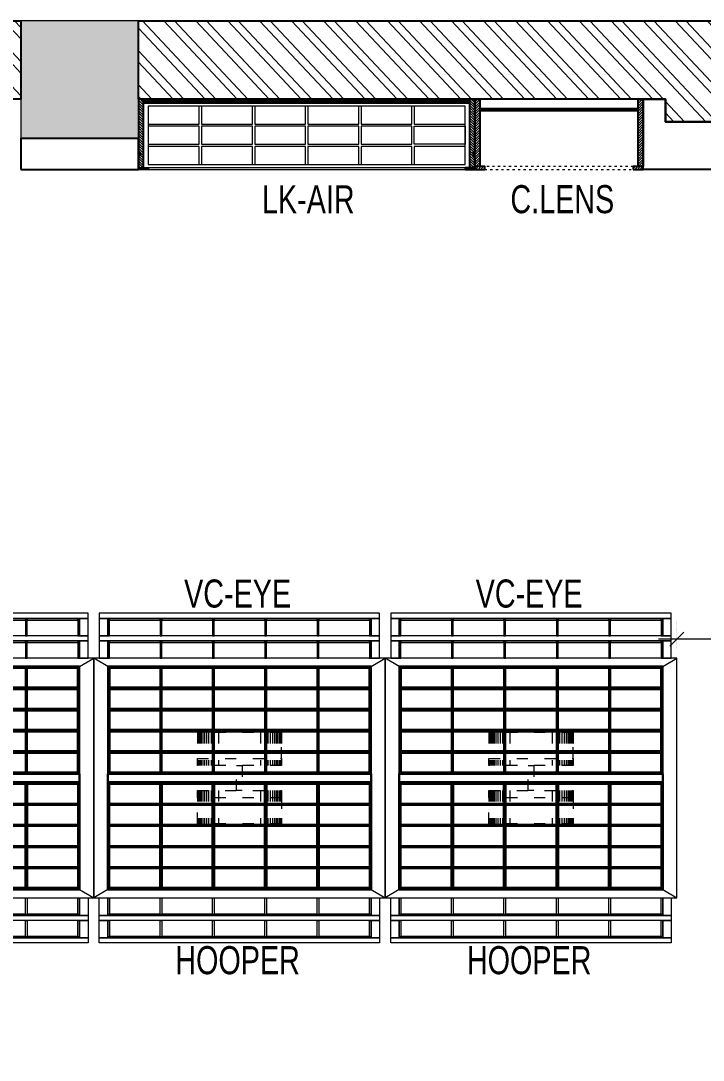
# Model space of a CAD drawing. Header units: feet. Extents: x 2861080 to 2876620, y -5769285 to -5762565.
# Drawn here: x 2866320 to 2868754, y -5766411 to -5762705 of the extents above; entities that cross this region are included whole.
import ezdxf

# ---------------------------------------------------------------- set-up
doc = ezdxf.new("R2010")
doc.units = ezdxf.units.FT
doc.header["$LTSCALE"] = 33
doc.header["$MEASUREMENT"] = 0
doc.header["$PDMODE"] = 3
doc.header["$PDSIZE"] = -1
doc.linetypes.add('ACAD_ISO03W100', pattern=[30, 12, -18])
doc.linetypes.add('DOT2', pattern=[0.125, 0, -0.125])
doc.layers.add('A-WALL', color=1, linetype='Continuous')
for name, color, linetype, lineweight in [('Column', 243, 'Continuous', 9), ('HIDDEN LINE', 177, 'Continuous', 0), ('LENS-DIM', 252, 'Continuous', 5), ('LENS-PARTITION', 21, 'Continuous', 25), ('LENS_DIMENSION', 193, 'Continuous', 0), ('LK-FF&E FLOOR', 1, 'Continuous', 9), ('LK-FF&E WALL', 1, 'Continuous', 9), ('LN-ELEVATION-1', 81, 'Continuous', 25), ('LN-ELEVATION-2', 103, 'Continuous', 20), ('LN-ELEVATION-3', 125, 'Continuous', 18), ('LN-ELEVATION-4', 145, 'Continuous', 13), ('LN-ELEVATION-5', 167, 'Continuous', 5), ('LN-HATCH', 251, 'Continuous', 0), ('PLANO-TXT', 252, 'Continuous', 5)]:
    doc.layers.add(name, color=color, linetype=linetype, lineweight=lineweight)
doc.styles.add('LK TXT', font='GILC____.TTF', dxfattribs={"height": 100})
doc.styles.get("Standard").update_dxf_attribs({"font": 'GILC____.TTF'})
doc.dimstyles.new('100MM', dxfattribs={"dimtxt": 100, "dimasz": 50, "dimexe": 65, "dimexo": 65, "dimtad": 1, "dimdec": 0, "dimtxsty": 'Standard', "dimblk": 'OBLIQUE', "dimcen": 2.5, "dimdle": 65, "dimclrd": 256, "dimclre": 256, "dimclrt": 1, "dimadec": 0, "dimazin": 0, "dimtfac": 1, "dimtdec": 0, "dimtmove": 1, "dimatfit": 3, "dimfxl": 1, "dimlwd": -1, "dimlwe": -1, "dimarcsym": 0})
pattern_1 = [(45, (3990327.293469645, 1709214.691590092), (-4.490128060534575, 4.490128060534575), [])]
pattern_2 = [(45, (7858054.083674966, 3504049.203216764), (-4.490128060534575, 4.490128060534575), [])]

# ---------------------------------------------------------------- blocks, each defined once
blk = doc.blocks.new('A$C77818510')
at = {"layer": 'Column'}
h = blk.add_hatch(color=8, dxfattribs=at)
h.dxf.hatch_style = 1
h.paths.add_polyline_path([(-4220, 0), (-4220, 540), (-4640, 540), (-4640, 0)])
h.paths.add_polyline_path([(-4220, 4979.999999523163), (-4220, 5399.999999523164), (-4640, 5399.999999523164), (-4640, 4979.999999523163)])
h.paths.add_polyline_path([(-9879.999999046326, 4979.999999523163), (-9879.999999046326, 5399.999999523164), (-10299.99999904632, 5399.999999523164), (-10299.99999904632, 4979.999999523163)])
h.paths.add_polyline_path([(-13400, 4979.999999523163), (-13400, 5399.999999523164), (-13680, 5399.999999523164), (-13680, 4979.999999523163)])
h.paths.add_polyline_path([(-13400, 0), (-13400, 419.9999995231628), (-13680, 419.9999995231628), (-13680, 0)])
at = {"layer": 'LN-HATCH'}
h = blk.add_hatch(dxfattribs=at)
h.set_pattern_fill('ANSI32', color=256, scale=222, angle=268.1105192815815)
h.set_pattern_definition([(313.1105192815815, (-2876679.923323048, 5460004.65301725), (60.77556509153959, 56.89370077437428), []), (313.1105192815815, (-2876681.217277818, 5459965.429928693), (60.77556509153959, 56.89370077437428), [])])
h.paths.add_polyline_path([(-14940, 5399.999999523164), (-13680, 5399.999999523164), (-13680, 5120), (-14940, 5120)])
h.paths.add_polyline_path([(-14940, -900), (-13400, -900), (-13400, -1180), (-14940, -1180)])
h.paths.add_polyline_path([(-4640, 0), (-13400, 0), (-13400, 280), (-4640, 280)])
h.paths.add_polyline_path([(-4220, 280), (-280, 280), (-280, 5120), (-2040, 5120), (-2040, 3560), (-2459.999999046326, 3560), (-2459.999999046326, 5120), (-4220, 5120), (-4220, 5399.999999523164), (0, 5399.999999523164), (0, 0), (-4220, 0)])
h.paths.add_polyline_path([(-1030, 2987), (-1030, 2837), (-2190, 2837), (-2190, 3560), (-2040, 3560), (-2040, 2987)], flags=17)
h.paths.add_polyline_path([(-9879.999999046326, 5399.999999523164), (-4640, 5399.999999523164), (-4640, 5120), (-7759.999999046326, 5120), (-7759.999999046792, 5040), (-8000, 5040), (-8000, 5120), (-9879.999999046326, 5120)])
h.paths.add_polyline_path([(-13400, 5399.999999523164), (-10299.99999904632, 5399.999999523164), (-10299.99999904632, 5120), (-13400, 5120)])
at = {"layer": 'A-WALL'}
for points in [[(-13400, 5399.999999523164), (-10299.99999904632, 5399.999999523164), (-10299.99999904632, 5120), (-13400, 5120)], [(-9879.999999046326, 5399.999999523164), (-4640, 5399.999999523164), (-4640, 5120), (-7759.999999046326, 5120), (-7759.999999046792, 5040), (-8000, 5040), (-8000, 5120), (-9879.999999046326, 5120)]]:
    blk.add_lwpolyline(points, close=True, dxfattribs=at)
at = {"layer": 'Column'}
blk.add_lwpolyline([(-9879.999999046326, 4979.999999523163), (-9879.999999046326, 5399.999999523164), (-10299.99999904632, 5399.999999523164), (-10299.99999904632, 4979.999999523163)], close=True, dxfattribs=at)
blk = doc.blocks.new('CLENS 600')
at = {"layer": 'LN-HATCH', "ltscale": 0.5}
h = blk.add_hatch(dxfattribs=at)
h.set_pattern_fill('ANSI31', color=256, scale=2)
h.set_pattern_definition(pattern_1)
h.paths.add_polyline_path([(-600, 0), (-582, 0), (-582, -240), (-600, -240)])
h = blk.add_hatch(dxfattribs=at)
h.set_pattern_fill('ANSI31', color=256, scale=2)
h.set_pattern_definition([(45, (3975657.572909575, 1709214.691590092), (-4.490128060534575, 4.490128060534575), [])])
h.paths.add_polyline_path([(-18, 0), (0, 0), (0, -240), (-18, -240)])
h = blk.add_hatch(dxfattribs=at)
h.set_pattern_fill('ANSI31', color=256, scale=2)
h.set_pattern_definition([(45, (3990252.293469645, 1709214.691590092), (-4.490128060534575, 4.490128060534575), [])])
h.paths.add_polyline_path([(-582, -40), (-18, -40), (-18, -34), (-582, -34)])
h = blk.add_hatch(dxfattribs=at)
h.set_pattern_fill('ANSI31', color=256, scale=2)
h.set_pattern_definition(pattern_1)
h.paths.add_polyline_path([(-600, -250), (-565, -250), (-565, -240), (-600, -240)])
h = blk.add_hatch(dxfattribs=at)
h.set_pattern_fill('ANSI31', color=256, scale=2)
h.set_pattern_definition([(45, (3990177.293469646, 1709214.691590092), (-4.490128060534575, 4.490128060534575), [])])
h.paths.add_polyline_path([(-35, -250), (0, -250), (0, -240), (-35, -240)])
at = {"layer": 'HIDDEN LINE', "linetype": 'ACAD_ISO03W100', "ltscale": 0.02}
for p, q in [((-35, -240), (-565, -240)), ((-565, -250), (-35, -250))]:
    blk.add_line(p, q, dxfattribs=at)
at = {"layer": 'LN-ELEVATION-1', "ltscale": 0.5}
for points in [[(-600, 0), (-582, 0), (-582, -240), (-600, -240)], [(-18, 0), (0, 0), (0, -240), (-18, -240)], [(-582, -40), (-18, -40), (-18, -34), (-582, -34)], [(-600, -250), (-565, -250), (-565, -240), (-600, -240)], [(-35, -250), (0, -250), (0, -240), (-35, -240)]]:
    blk.add_lwpolyline(points, close=True, dxfattribs=at)
at = {"layer": 'LN-ELEVATION-4'}
blk.add_line((-18, 0), (-582, 0), dxfattribs=at)
blk = doc.blocks.new('VC HD 1200')
at = {"layer": 'LN-HATCH', "ltscale": 0.5}
h = blk.add_hatch(dxfattribs=at)
h.set_pattern_fill('ANSI31', color=256, scale=2)
h.set_pattern_definition([(45, (3760859.752907088, 1795248.935917533), (-4.490128060534575, 4.490128060534575), [])])
h.paths.add_polyline_path([(-1200, 250), (-1200, 60), (-1194, 60), (-1194, 50), (-1200, 50), (-1200, 6), (-1182, 6), (-1182, 250)])
h = blk.add_hatch(dxfattribs=at)
h.set_pattern_fill('ANSI31', color=256, scale=2)
h.set_pattern_definition(pattern_2)
h.paths.add_polyline_path([(0, 250), (0, 60), (-6, 60), (-6, 50), (0, 50), (0, 6), (-18, 6), (-18, 250)])
h = blk.add_hatch(dxfattribs=at)
h.set_pattern_fill('ANSI31', color=256, scale=2)
h.set_pattern_definition([(45, (7858047.083674965, 3504049.203216764), (-4.490128060534575, 4.490128060534575), [])])
h.paths.add_polyline_path([(-1165, 6), (-1165, 0), (-1200, 0), (-1200, 6)])
h = blk.add_hatch(dxfattribs=at)
h.set_pattern_fill('ANSI31', color=256, scale=2)
h.set_pattern_definition(pattern_2)
h.paths.add_polyline_path([(-28, 6), (-28, 0), (0, 0), (0, 6)])
at = {"layer": 'LN-ELEVATION-1', "ltscale": 0.5}
for points in [[(-1200, 250), (-1200, 60), (-1194, 60), (-1194, 50), (-1200, 50), (-1200, 6), (-1182, 6), (-1182, 250)], [(-18, 238), (-1182, 238), (-1182, 244), (-18, 244)], [(0, 250), (0, 60), (-6, 60), (-6, 50), (0, 50), (0, 6), (-18, 6), (-18, 250)], [(-1165, 6), (-1165, 0), (-1200, 0), (-1200, 6)], [(-35, 6), (-35, 0), (0, 0), (0, 6)]]:
    blk.add_lwpolyline(points, close=True, dxfattribs=at)
at = {"layer": 'LN-ELEVATION-3', "ltscale": 0.5}
for p, q in [((-1182, 250), (-18, 250)), ((-1165, 6), (-35, 6)), ((-35, 0), (-1165, 0))]:
    blk.add_line(p, q, dxfattribs=at)
for points in [[(-1165.000000000465, 226), (-35, 226), (-35, 18), (-1165.000000000465, 18)], [(-1165.000000000465, 226), (-983.3333333334886, 226), (-983.3333333334886, 162), (-1165.000000000465, 162)], [(-975.3333333334886, 226), (-793.6666666665112, 226), (-793.6666666665112, 162), (-975.3333333334886, 162)], [(-785.6666666665112, 226), (-603.9999999995342, 226), (-603.9999999995342, 162), (-785.6666666665112, 162)], [(-595.9999999995342, 226), (-414.3333333325572, 226), (-414.3333333325572, 162), (-595.9999999995342, 162)], [(-406.3333333325572, 226), (-224.6666666655801, 226), (-224.6666666655801, 162), (-406.3333333325572, 162)], [(-216.6666666655801, 226), (-34.99999999860302, 226), (-34.99999999860302, 162), (-216.6666666655801, 162)], [(-1165.000000000465, 90), (-983.3333333334886, 90), (-983.3333333334886, 154), (-1165.000000000465, 154)], [(-975.3333333334886, 154), (-793.6666666665112, 154), (-793.6666666665112, 90), (-975.3333333334886, 90)], [(-785.6666666665112, 154), (-603.9999999995342, 154), (-603.9999999995342, 90), (-785.6666666665112, 90)], [(-595.9999999995342, 154), (-414.3333333325572, 154), (-414.3333333325572, 90), (-595.9999999995342, 90)], [(-406.3333333325572, 154), (-224.6666666655801, 154), (-224.6666666655801, 90), (-406.3333333325572, 90)], [(-216.6666666655801, 154), (-34.99999999860302, 154), (-34.99999999860302, 90), (-216.6666666655801, 90)], [(-1165.000000000465, 82), (-983.3333333334886, 82), (-983.3333333334886, 18), (-1165.000000000465, 18)], [(-975.3333333334886, 82), (-793.6666666665112, 82), (-793.6666666665112, 18), (-975.3333333334886, 18)], [(-785.6666666665112, 82), (-603.9999999995342, 82), (-603.9999999995342, 18), (-785.6666666665112, 18)], [(-595.9999999995342, 82), (-414.3333333325572, 82), (-414.3333333325572, 18), (-595.9999999995342, 18)], [(-406.3333333325572, 82), (-224.6666666655801, 82), (-224.6666666655801, 18), (-406.3333333325572, 18)], [(-216.6666666655801, 82), (-34.99999999860302, 82), (-34.99999999860302, 18), (-216.6666666655801, 18)]]:
    blk.add_lwpolyline(points, close=True, dxfattribs=at)
blk = doc.blocks.new('ffgd')
at = {"layer": 'LN-ELEVATION-4', "linetype": 'ACAD_ISO03W100', "ltscale": 0.1}
blk.add_lwpolyline([(0, 47.31184294237753), (0, -41.46233547315932), (-20, -41.46233547315932), (-20, 47.31184294237753)], close=True, dxfattribs=at)
at = {"layer": 'LN-ELEVATION-5', "linetype": 'ACAD_ISO03W100', "ltscale": 0.1}
for p, q in [((-159.8999999999068, 165.715584376594), (-159.8999999999068, 47.31184294237753)), ((-159.6999999997206, 165.715584376594), (-159.6999999997206, 47.31184294237753)), ((-159.3999999999068, 165.715584376594), (-159.3999999999068, 47.31184294237753)), ((-159, 165.715584376594), (-159, 47.31184294237753)), ((-158.5, 165.715584376594), (-158.5, 47.31184294237753)), ((-157.8999999999068, 165.715584376594), (-157.8999999999068, 47.31184294237753)), ((-157.1000000000931, 165.715584376594), (-157.1000000000931, 47.31184294237753)), ((-156.1000000000931, 165.715584376594), (-156.1000000000931, 47.31184294237753)), ((-154.1000000000931, 165.715584376594), (-154.1000000000931, 47.31184294237753)), ((-151.1000000000931, 165.715584376594), (-151.1000000000931, 47.31184294237753)), ((-146.1000000000931, 165.715584376594), (-146.1000000000931, 47.31184294237753)), ((-141.1000000000931, 165.715584376594), (-141.1000000000931, 47.31184294237753)), ((-135.1000000000931, 165.715584376594), (-135.1000000000931, 47.31184294237753)), ((-128.1000000000931, 165.715584376594), (-128.1000000000931, 47.31184294237753)), ((-120.1000000000931, 165.715584376594), (-120.1000000000931, 47.31184294237753)), ((-111.1000000000931, 165.715584376594), (-111.1000000000931, 47.31184294237753)), ((-102.1000000000931, 165.715584376594), (-102.1000000000931, 47.31184294237753)), ((-85, 165.715584376594), (-85, 47.31184294237753)), ((65, 165.715584376594), (65, 47.31184294237753)), ((82.10000000009315, 165.715584376594), (82.10000000009315, 47.31184294237753)), ((91.10000000009312, 165.715584376594), (91.10000000009312, 47.31184294237753)), ((100.1000000000931, 165.715584376594), (100.1000000000931, 47.31184294237753)), ((108.1000000000931, 165.715584376594), (108.1000000000931, 47.31184294237753)), ((115.1000000000931, 165.715584376594), (115.1000000000931, 47.31184294237753)), ((121.1000000000931, 165.715584376594), (121.1000000000931, 47.31184294237753)), ((126.1000000000931, 165.715584376594), (126.1000000000931, 47.31184294237753)), ((131.1000000000931, 165.715584376594), (131.1000000000931, 47.31184294237753)), ((134.1000000000931, 165.715584376594), (134.1000000000931, 47.31184294237753)), ((136.1000000000931, 165.715584376594), (136.1000000000931, 47.31184294237753)), ((137.1000000000931, 165.715584376594), (137.1000000000931, 47.31184294237753)), ((137.8999999999068, 165.715584376594), (137.8999999999068, 47.31184294237753)), ((138.5, 165.715584376594), (138.5, 47.31184294237753)), ((139, 165.715584376594), (139, 47.31184294237753)), ((139.3999999999067, 165.715584376594), (139.3999999999067, 47.31184294237753)), ((139.6999999997206, 165.715584376594), (139.6999999997206, 47.31184294237753)), ((139.8999999999068, 165.715584376594), (139.8999999999068, 47.31184294237753)), ((-159.8999999999068, -41.46233547315932), (-159.8999999999068, -159.8660769073758)), ((-159.6999999997206, -41.46233547315932), (-159.6999999997206, -159.8660769073758)), ((-159.3999999999068, -41.46233547315932), (-159.3999999999068, -159.8660769073758)), ((-159, -41.46233547315932), (-159, -159.8660769073758)), ((-158.5, -41.46233547315932), (-158.5, -159.8660769073758)), ((-157.8999999999068, -41.46233547315932), (-157.8999999999068, -159.8660769073758)), ((-157.1000000000931, -41.46233547315932), (-157.1000000000931, -159.8660769073758)), ((-156.1000000000931, -41.46233547315932), (-156.1000000000931, -159.8660769073758)), ((-154.1000000000931, -41.46233547315932), (-154.1000000000931, -159.8660769073758)), ((-151.1000000000931, -41.46233547315932), (-151.1000000000931, -159.8660769073758)), ((-146.1000000000931, -41.46233547315932), (-146.1000000000931, -159.8660769073758)), ((-141.1000000000931, -41.46233547315932), (-141.1000000000931, -159.8660769073758)), ((-135.1000000000931, -41.46233547315932), (-135.1000000000931, -159.8660769073758)), ((-128.1000000000931, -41.46233547315932), (-128.1000000000931, -159.8660769073758)), ((-120.1000000000931, -41.46233547315932), (-120.1000000000931, -159.8660769073758)), ((-111.1000000000931, -41.46233547315932), (-111.1000000000931, -159.8660769073758)), ((-102.1000000000931, -41.46233547315932), (-102.1000000000931, -159.8660769073758)), ((-85, -41.46233547315932), (-85, -159.8660769073758)), ((65, -41.46233547315932), (65, -159.8660769073758)), ((82.10000000009315, -41.46233547315932), (82.10000000009315, -159.8660769073758)), ((91.10000000009312, -41.46233547315932), (91.10000000009312, -159.8660769073758)), ((100.1000000000931, -41.46233547315932), (100.1000000000931, -159.8660769073758)), ((108.1000000000931, -41.46233547315932), (108.1000000000931, -159.8660769073758)), ((115.1000000000931, -41.46233547315932), (115.1000000000931, -159.8660769073758)), ((121.1000000000931, -41.46233547315932), (121.1000000000931, -159.8660769073758)), ((126.1000000000931, -41.46233547315932), (126.1000000000931, -159.8660769073758)), ((131.1000000000931, -41.46233547315932), (131.1000000000931, -159.8660769073758)), ((134.1000000000931, -41.46233547315932), (134.1000000000931, -159.8660769073758)), ((136.1000000000931, -41.46233547315932), (136.1000000000931, -159.8660769073758)), ((137.1000000000931, -41.46233547315932), (137.1000000000931, -159.8660769073758)), ((137.8999999999068, -41.46233547315932), (137.8999999999068, -159.8660769073758)), ((138.5, -41.46233547315932), (138.5, -159.8660769073758)), ((139, -41.46233547315932), (139, -159.8660769073758)), ((139.3999999999067, -41.46233547315932), (139.3999999999067, -159.8660769073758)), ((139.6999999997206, -41.46233547315932), (139.6999999997206, -159.8660769073758)), ((139.8999999999068, -41.46233547315932), (139.8999999999068, -159.8660769073758))]:
    blk.add_line(p, q, dxfattribs=at)
for points in [[(140, 72.9897628070321), (140, 165.715584376594), (-160, 165.715584376594), (-160, 72.9897628070321)], [(140, -67.14025533781387), (140, -159.8660769073758), (-160, -159.8660769073758), (-160, -67.14025533781387)]]:
    blk.add_lwpolyline(points, dxfattribs=at)
for points in [[(140, 72.9897628070321), (140, 47.31184294237753), (-160, 47.31184294237753), (-160, 72.9897628070321)], [(140, -41.46233547315932), (140, -67.14025533781387), (-160, -67.14025533781387), (-160, -41.46233547315932)]]:
    blk.add_lwpolyline(points, close=True, dxfattribs=at)
blk = doc.blocks.new('EURO 1040 x 1175')
at = {"layer": 'LN-ELEVATION-1'}
for points in [[(-470, -327.434990927577), (470, -327.434990927577), (470, 467.5650090724229), (-470, 467.5650090724229)], [(-470, 85.06500907242298), (470, 85.06500907242298), (470, 467.5650090724229), (-470, 467.5650090724229)], [(-283.2000000029802, 85.06500907242298), (-277.2000000029802, 85.06500907242298), (-277.2000000029802, 467.5650090724229), (-283.2000000029802, 467.5650090724229)], [(-96.40000000596046, 85.06500907242298), (-90.40000000596045, 85.06500907242298), (-90.40000000596045, 467.5650090724229), (-96.40000000596046, 467.5650090724229)], [(90.3999999910593, 85.06500907242298), (96.3999999910593, 85.06500907242298), (96.3999999910593, 467.5650090724229), (90.3999999910593, 467.5650090724229)], [(277.1999999880791, 85.06500907242298), (283.1999999880791, 85.06500907242298), (283.1999999880791, 467.5650090724229), (277.1999999880791, 467.5650090724229)], [(-470.0000000149008, 386.565009072423), (-283.2000000029802, 386.565009072423), (-283.2000000029802, 392.565009072423), (-470.0000000149008, 392.565009072423)], [(-277.2000000178814, 386.565009072423), (-96.40000000596046, 386.565009072423), (-96.40000000596046, 392.565009072423), (-277.2000000178814, 392.565009072423)], [(-90.40000002086165, 386.565009072423), (90.3999999910593, 386.565009072423), (90.3999999910593, 392.565009072423), (-90.40000002086165, 392.565009072423)], [(96.39999997615817, 386.565009072423), (277.1999999880791, 386.565009072423), (277.1999999880791, 392.565009072423), (96.39999997615817, 392.565009072423)], [(283.1999999880791, 386.565009072423), (470, 386.565009072423), (470, 392.565009072423), (283.1999999880791, 392.565009072423)], [(-470.0000000149008, 311.190009072423), (-283.2000000029802, 311.190009072423), (-283.2000000029802, 317.190009072423), (-470.0000000149008, 317.190009072423)], [(-277.2000000178814, 311.190009072423), (-96.40000000596046, 311.190009072423), (-96.40000000596046, 317.190009072423), (-277.2000000178814, 317.190009072423)], [(-90.40000002086165, 311.190009072423), (90.3999999910593, 311.190009072423), (90.3999999910593, 317.190009072423), (-90.40000002086165, 317.190009072423)], [(96.39999997615817, 311.190009072423), (277.1999999880791, 311.190009072423), (277.1999999880791, 317.190009072423), (96.39999997615817, 317.190009072423)], [(283.1999999880791, 311.190009072423), (470, 311.190009072423), (470, 317.190009072423), (283.1999999880791, 317.190009072423)], [(-470.0000000149008, 235.815009072423), (-283.2000000029802, 235.815009072423), (-283.2000000029802, 241.815009072423), (-470.0000000149008, 241.815009072423)], [(-277.2000000178814, 235.815009072423), (-96.40000000596046, 235.815009072423), (-96.40000000596046, 241.815009072423), (-277.2000000178814, 241.815009072423)], [(-90.40000002086165, 235.815009072423), (90.3999999910593, 235.815009072423), (90.3999999910593, 241.815009072423), (-90.40000002086165, 241.815009072423)], [(96.39999997615817, 235.815009072423), (277.1999999880791, 235.815009072423), (277.1999999880791, 241.815009072423), (96.39999997615817, 241.815009072423)], [(283.1999999880791, 235.815009072423), (470, 235.815009072423), (470, 241.815009072423), (283.1999999880791, 241.815009072423)], [(-470.0000000149008, 160.440009072423), (-283.2000000029802, 160.440009072423), (-283.2000000029802, 166.440009072423), (-470.0000000149008, 166.440009072423)], [(-277.2000000178814, 160.440009072423), (-96.40000000596046, 160.440009072423), (-96.40000000596046, 166.440009072423), (-277.2000000178814, 166.440009072423)], [(-90.40000002086165, 160.440009072423), (90.3999999910593, 160.440009072423), (90.3999999910593, 166.440009072423), (-90.40000002086165, 166.440009072423)], [(96.39999997615817, 160.440009072423), (277.1999999880791, 160.440009072423), (277.1999999880791, 166.440009072423), (96.39999997615817, 166.440009072423)], [(283.1999999880791, 160.440009072423), (470, 160.440009072423), (470, 166.440009072423), (283.1999999880791, 166.440009072423)], [(-470, 85.06500907242298), (470, 85.06500907242298), (470, 55.06500907242298), (-470, 55.06500907242298)], [(-470, 55.06500907242298), (470, 55.06500907242298), (470, -327.434990927577), (-470, -327.434990927577)], [(-283.2000000029802, 55.06500907242298), (-277.2000000029802, 55.06500907242298), (-277.2000000029802, -327.434990927577), (-283.2000000029802, -327.434990927577)], [(-96.40000000596046, 55.06500907242298), (-90.40000000596045, 55.06500907242298), (-90.40000000596045, -327.434990927577), (-96.40000000596046, -327.434990927577)], [(90.3999999910593, 55.06500907242298), (96.3999999910593, 55.06500907242298), (96.3999999910593, -327.434990927577), (90.3999999910593, -327.434990927577)], [(277.1999999880791, 55.06500907242298), (283.1999999880791, 55.06500907242298), (283.1999999880791, -327.434990927577), (277.1999999880791, -327.434990927577)], [(-470.0000000149008, -20.30999092757702), (-283.2000000029802, -20.30999092757702), (-283.2000000029802, -26.30999092757702), (-470.0000000149008, -26.30999092757702)], [(-277.2000000178814, -20.30999092757702), (-96.40000000596046, -20.30999092757702), (-96.40000000596046, -26.30999092757702), (-277.2000000178814, -26.30999092757702)], [(-90.40000002086165, -20.30999092757702), (90.3999999910593, -20.30999092757702), (90.3999999910593, -26.30999092757702), (-90.40000002086165, -26.30999092757702)], [(96.39999997615817, -20.30999092757702), (277.1999999880791, -20.30999092757702), (277.1999999880791, -26.30999092757702), (96.39999997615817, -26.30999092757702)], [(283.1999999880791, -20.30999092757702), (470, -20.30999092757702), (470, -26.30999092757702), (283.1999999880791, -26.30999092757702)], [(-470.0000000149008, -95.68499092757702), (-283.2000000029802, -95.68499092757702), (-283.2000000029802, -101.684990927577), (-470.0000000149008, -101.684990927577)], [(-277.2000000178814, -95.68499092757702), (-96.40000000596046, -95.68499092757702), (-96.40000000596046, -101.684990927577), (-277.2000000178814, -101.684990927577)], [(-90.40000002086165, -95.68499092757702), (90.3999999910593, -95.68499092757702), (90.3999999910593, -101.684990927577), (-90.40000002086165, -101.684990927577)], [(96.39999997615817, -95.68499092757702), (277.1999999880791, -95.68499092757702), (277.1999999880791, -101.684990927577), (96.39999997615817, -101.684990927577)], [(283.1999999880791, -95.68499092757702), (470, -95.68499092757702), (470, -101.684990927577), (283.1999999880791, -101.684990927577)], [(-470.0000000149008, -171.059990927577), (-283.2000000029802, -171.059990927577), (-283.2000000029802, -177.059990927577), (-470.0000000149008, -177.059990927577)], [(-277.2000000178814, -171.059990927577), (-96.40000000596046, -171.059990927577), (-96.40000000596046, -177.059990927577), (-277.2000000178814, -177.059990927577)], [(-90.40000002086165, -171.059990927577), (90.3999999910593, -171.059990927577), (90.3999999910593, -177.059990927577), (-90.40000002086165, -177.059990927577)], [(96.39999997615817, -171.059990927577), (277.1999999880791, -171.059990927577), (277.1999999880791, -177.059990927577), (96.39999997615817, -177.059990927577)], [(283.1999999880791, -171.059990927577), (470, -171.059990927577), (470, -177.059990927577), (283.1999999880791, -177.059990927577)], [(-470.0000000149008, -246.434990927577), (-283.2000000029802, -246.434990927577), (-283.2000000029802, -252.434990927577), (-470.0000000149008, -252.434990927577)], [(-277.2000000178814, -246.434990927577), (-96.40000000596046, -246.434990927577), (-96.40000000596046, -252.434990927577), (-277.2000000178814, -252.434990927577)], [(-90.40000002086165, -246.434990927577), (90.3999999910593, -246.434990927577), (90.3999999910593, -252.434990927577), (-90.40000002086165, -252.434990927577)], [(96.39999997615817, -246.434990927577), (277.1999999880791, -246.434990927577), (277.1999999880791, -252.434990927577), (96.39999997615817, -252.434990927577)], [(283.1999999880791, -246.434990927577), (470, -246.434990927577), (470, -252.434990927577), (283.1999999880791, -252.434990927577)]]:
    blk.add_lwpolyline(points, close=True, dxfattribs=at)
for points in [[(-283.2000000029802, 461.5650090724228), (-464, 461.5650090724228), (-464, 317.190009072423)], [(-96.40000000596046, 461.5650090724228), (-277.2000000029802, 461.5650090724228)], [(90.3999999910593, 461.5650090724228), (-90.40000000596045, 461.5650090724228)], [(277.1999999880791, 461.5650090724228), (96.3999999910593, 461.5650090724228)], [(464, 317.190009072423), (464, 461.5650090724228), (283.1999999880791, 461.5650090724228)], [(-464, 311.190009072423), (-464, 241.815009072423)], [(464, 241.815009072423), (464, 311.190009072423)], [(-464, 235.815009072423), (-464, 166.440009072423)], [(464, 166.440009072423), (464, 235.815009072423)], [(-464, 160.440009072423), (-464, 91.06500907242297), (-283.2000000029802, 91.06500907242297)], [(283.1999999880791, 91.06500907242297), (464, 91.06500907242297), (464, 160.440009072423)], [(-277.2000000029802, 91.06500907242297), (-96.40000000596046, 91.06500907242297)], [(-90.40000000596045, 91.06500907242297), (90.3999999910593, 91.06500907242297)], [(96.3999999910593, 91.06500907242297), (277.1999999880791, 91.06500907242297)], [(-464, -20.30999092757702), (-464, 49.06500907242298), (-283.2000000029802, 49.06500907242298)], [(-277.2000000029802, 49.06500907242298), (-96.40000000596046, 49.06500907242298)], [(-90.40000000596045, 49.06500907242298), (90.3999999910593, 49.06500907242298)], [(96.3999999910593, 49.06500907242298), (277.1999999880791, 49.06500907242298)], [(283.1999999880791, 49.06500907242298), (464, 49.06500907242298), (464, -20.30999092757702)], [(-464, -95.68499092757702), (-464, -26.30999092757702)], [(464, -26.30999092757702), (464, -95.68499092757702)], [(-464, -171.059990927577), (-464, -101.684990927577)], [(464, -101.684990927577), (464, -171.059990927577)], [(-283.2000000029802, -321.434990927577), (-464, -321.434990927577), (-464, -177.059990927577)], [(464, -177.059990927577), (464, -321.434990927577), (283.1999999880791, -321.434990927577)], [(-96.40000000596046, -321.434990927577), (-277.2000000029802, -321.434990927577)], [(90.3999999910593, -321.434990927577), (-90.40000000596045, -321.434990927577)], [(277.1999999880791, -321.434990927577), (96.3999999910593, -321.434990927577)]]:
    blk.add_lwpolyline(points, dxfattribs=at)
at = {"layer": 'LN-ELEVATION-2'}
blk.add_lwpolyline([(-520, -357.434990927577), (520, -357.434990927577), (520, 497.5650090724228), (-520, 497.5650090724228)], close=True, dxfattribs=at)
for points in [[(-470, 467.5650090724229), (-520, 497.5650090724228)], [(470, 467.5650090724229), (520, 497.5650090724228)], [(-470, -327.434990927577), (-520, -357.434990927577)], [(470, -327.434990927577), (520, -357.434990927577)]]:
    blk.add_lwpolyline(points, dxfattribs=at)
at = {"layer": 'LN-ELEVATION-3'}
for points in [[(-500, 559.5650090724229), (500, 559.5650090724229), (500, 577.5650090724228), (-500, 577.5650090724228)], [(-500, 497.5650090724228), (-470, 497.5650090724228), (-470, 559.5650090724229), (-500, 559.5650090724229)], [(470, 497.5650090724228), (500, 497.5650090724228), (500, 559.5650090724229), (470, 559.5650090724229)], [(-500, -357.434990927577), (-470, -357.434990927577), (-470, -419.434990927577), (-500, -419.434990927577)], [(470, -357.434990927577), (500, -357.434990927577), (500, -419.434990927577), (470, -419.434990927577)], [(-500, -419.434990927577), (500, -419.434990927577), (500, -437.4349909275768), (-500, -437.4349909275768)]]:
    blk.add_lwpolyline(points, close=True, dxfattribs=at)
at = {"layer": 'LN-ELEVATION-4'}
for points in [[(-500, 639.5650090724228), (500, 639.5650090724228), (500, 657.565009072423), (-500, 657.565009072423)], [(-500, 577.5650090724228), (-470, 577.5650090724228), (-470, 639.5650090724228), (-500, 639.5650090724228)], [(470, 577.5650090724228), (500, 577.5650090724228), (500, 639.5650090724228), (470, 639.5650090724228)], [(-470, 497.5650090724228), (-464, 497.5650090724228), (-464, 559.5650090724229), (-470, 559.5650090724229)], [(-464, 553.565009072423), (-283.2000000029802, 553.565009072423), (-283.2000000029802, 559.5650090724229), (-464, 559.5650090724229)], [(-283.2000000029802, 497.5650090724228), (-277.2000000029802, 497.5650090724228), (-277.2000000029802, 559.5650090724229), (-283.2000000029802, 559.5650090724229)], [(-277.2000000029802, 553.565009072423), (-96.40000000596046, 553.565009072423), (-96.40000000596046, 559.5650090724229), (-277.2000000029802, 559.5650090724229)], [(-96.40000000596046, 497.5650090724228), (-90.40000000596045, 497.5650090724228), (-90.40000000596045, 559.5650090724229), (-96.40000000596046, 559.5650090724229)], [(-90.40000000596045, 553.565009072423), (90.3999999910593, 553.565009072423), (90.3999999910593, 559.5650090724229), (-90.40000000596045, 559.5650090724229)], [(90.3999999910593, 497.5650090724228), (96.3999999910593, 497.5650090724228), (96.3999999910593, 559.5650090724229), (90.3999999910593, 559.5650090724229)], [(96.3999999910593, 553.565009072423), (277.1999999880791, 553.565009072423), (277.1999999880791, 559.5650090724229), (96.3999999910593, 559.5650090724229)], [(277.1999999880791, 497.5650090724228), (283.1999999880791, 497.5650090724228), (283.1999999880791, 559.5650090724229), (277.1999999880791, 559.5650090724229)], [(283.1999999880791, 553.565009072423), (463.9999999850988, 553.565009072423), (463.9999999850988, 559.5650090724229), (283.1999999880791, 559.5650090724229)], [(464, 497.5650090724228), (470, 497.5650090724228), (470, 559.5650090724229), (464, 559.5650090724229)], [(-470, -357.434990927577), (-464, -357.434990927577), (-464, -419.434990927577), (-470, -419.434990927577)], [(-283.2000000029802, -357.434990927577), (-277.2000000029802, -357.434990927577), (-277.2000000029802, -419.434990927577), (-283.2000000029802, -419.434990927577)], [(-96.40000000596046, -357.434990927577), (-90.40000000596045, -357.434990927577), (-90.40000000596045, -419.434990927577), (-96.40000000596046, -419.434990927577)], [(90.3999999910593, -357.434990927577), (96.3999999910593, -357.434990927577), (96.3999999910593, -419.434990927577), (90.3999999910593, -419.434990927577)], [(277.1999999880791, -357.434990927577), (283.1999999880791, -357.434990927577), (283.1999999880791, -419.434990927577), (277.1999999880791, -419.434990927577)], [(464, -357.434990927577), (470, -357.434990927577), (470, -419.434990927577), (464, -419.434990927577)], [(-500, -437.4349909275768), (-470, -437.4349909275768), (-470, -499.4349909275769), (-500, -499.4349909275769)], [(-464, -413.4349909275768), (-283.2000000029802, -413.4349909275768), (-283.2000000029802, -419.434990927577), (-464, -419.434990927577)], [(-277.2000000029802, -413.4349909275768), (-96.40000000596046, -413.4349909275768), (-96.40000000596046, -419.434990927577), (-277.2000000029802, -419.434990927577)], [(-90.40000000596045, -413.4349909275768), (90.3999999910593, -413.4349909275768), (90.3999999910593, -419.434990927577), (-90.40000000596045, -419.434990927577)], [(96.3999999910593, -413.4349909275768), (277.1999999880791, -413.4349909275768), (277.1999999880791, -419.434990927577), (96.3999999910593, -419.434990927577)], [(283.1999999880791, -413.4349909275768), (463.9999999850988, -413.4349909275768), (463.9999999850988, -419.434990927577), (283.1999999880791, -419.434990927577)], [(470, -437.4349909275768), (500, -437.4349909275768), (500, -499.4349909275769), (470, -499.4349909275769)], [(-500, -499.4349909275769), (500, -499.4349909275769), (500, -517.434990927577), (-500, -517.434990927577)]]:
    blk.add_lwpolyline(points, close=True, dxfattribs=at)
at = {"layer": 'LN-ELEVATION-5'}
for points in [[(-470, 577.5650090724228), (-464, 577.5650090724228), (-464, 639.5650090724228), (-470, 639.5650090724228)], [(-464, 633.565009072423), (-283.2000000029802, 633.565009072423), (-283.2000000029802, 639.5650090724228), (-464, 639.5650090724228)], [(-283.2000000029802, 577.5650090724228), (-277.2000000029802, 577.5650090724228), (-277.2000000029802, 639.5650090724228), (-283.2000000029802, 639.5650090724228)], [(-277.2000000029802, 633.565009072423), (-96.40000000596046, 633.565009072423), (-96.40000000596046, 639.5650090724228), (-277.2000000029802, 639.5650090724228)], [(-96.40000000596046, 577.5650090724228), (-90.40000000596045, 577.5650090724228), (-90.40000000596045, 639.5650090724228), (-96.40000000596046, 639.5650090724228)], [(-90.40000000596045, 633.565009072423), (90.3999999910593, 633.565009072423), (90.3999999910593, 639.5650090724228), (-90.40000000596045, 639.5650090724228)], [(90.3999999910593, 577.5650090724228), (96.3999999910593, 577.5650090724228), (96.3999999910593, 639.5650090724228), (90.3999999910593, 639.5650090724228)], [(96.3999999910593, 633.565009072423), (277.1999999880791, 633.565009072423), (277.1999999880791, 639.5650090724228), (96.3999999910593, 639.5650090724228)], [(277.1999999880791, 577.5650090724228), (283.1999999880791, 577.5650090724228), (283.1999999880791, 639.5650090724228), (277.1999999880791, 639.5650090724228)], [(283.1999999880791, 633.565009072423), (463.9999999850988, 633.565009072423), (463.9999999850988, 639.5650090724228), (283.1999999880791, 639.5650090724228)], [(464, 577.5650090724228), (470, 577.5650090724228), (470, 639.5650090724228), (464, 639.5650090724228)], [(-470, -437.4349909275768), (-464, -437.4349909275768), (-464, -499.4349909275769), (-470, -499.4349909275769)], [(-283.2000000029802, -437.4349909275768), (-277.2000000029802, -437.4349909275768), (-277.2000000029802, -499.4349909275769), (-283.2000000029802, -499.4349909275769)], [(-96.40000000596046, -437.4349909275768), (-90.40000000596045, -437.4349909275768), (-90.40000000596045, -499.4349909275769), (-96.40000000596046, -499.4349909275769)], [(90.3999999910593, -437.4349909275768), (96.3999999910593, -437.4349909275768), (96.3999999910593, -499.4349909275769), (90.3999999910593, -499.4349909275769)], [(277.1999999880791, -437.4349909275768), (283.1999999880791, -437.4349909275768), (283.1999999880791, -499.4349909275769), (277.1999999880791, -499.4349909275769)], [(464, -437.4349909275768), (470, -437.4349909275768), (470, -499.4349909275769), (464, -499.4349909275769)], [(-464, -493.4349909275769), (-283.2000000029802, -493.4349909275769), (-283.2000000029802, -499.4349909275769), (-464, -499.4349909275769)], [(-277.2000000029802, -493.4349909275769), (-96.40000000596046, -493.4349909275769), (-96.40000000596046, -499.4349909275769), (-277.2000000029802, -499.4349909275769)], [(-90.40000000596045, -493.4349909275769), (90.3999999910593, -493.4349909275769), (90.3999999910593, -499.4349909275769), (-90.40000000596045, -499.4349909275769)], [(96.3999999910593, -493.4349909275769), (277.1999999880791, -493.4349909275769), (277.1999999880791, -499.4349909275769), (96.3999999910593, -499.4349909275769)], [(283.1999999880791, -493.4349909275769), (463.9999999850988, -493.4349909275769), (463.9999999850988, -499.4349909275769), (283.1999999880791, -499.4349909275769)]]:
    blk.add_lwpolyline(points, close=True, dxfattribs=at)
at = {"layer": 'LENS-DIM'}
blk.add_blockref('ffgd', (10, 67.14025533781387), dxfattribs=at)
blk = doc.blocks.new('_Oblique')
at = {"color": 0, "lineweight": -2}
blk.add_line((-0.5, -0.5), (0.5, 0.5), dxfattribs=at)
blk = doc.blocks.new('*D43')
at = {"layer": 'Defpoints', "color": 0}
for p in [(2868659.929001533, -5764910.624454118), (2868659.929001533, -5765008.027796119), (2869709.929001534, -5765008.027796119)]:
    blk.add_point(p, dxfattribs=at)
at = {"layer": 'LENS_DIMENSION', "linetype": 'DOT2'}
for p, q in [((2868659.929001533, -5764943.027796119), (2868659.929001533, -5764845.624454117)), ((2869709.929001534, -5764943.027796119), (2869709.929001534, -5764845.624454117))]:
    blk.add_line(p, q, dxfattribs=at)
at = {"layer": 'LENS_DIMENSION'}
blk.add_line((2869774.929001534, -5764910.624454118), (2868594.929001533, -5764910.624454118), dxfattribs=at)
at = {"layer": 'LENS_DIMENSION', "xscale": 50, "yscale": 50, "zscale": 50, "rotation": 180}
blk.add_blockref('_Oblique', (2868659.929001533, -5764910.624454118), dxfattribs=at)
at = {"layer": 'LENS_DIMENSION', "xscale": 50, "yscale": 50, "zscale": 50}
blk.add_blockref('_Oblique', (2869709.929001534, -5764910.624454118), dxfattribs=at)
at = {"layer": 'LENS_DIMENSION', "color": 1, "insert": (2869184.929001534, -5764858.873000629), "char_height": 100, "attachment_point": 5}
blk.add_mtext('1050', dxfattribs=at)

msp = doc.modelspace()

# ---------------------------------------------------------------- linework, layer by layer
at = {"layer": 'LENS-PARTITION'}
for points in [[(2869009.929001533, -5763235.411193088), (2868539.929001534, -5763235.411193088), (2868539.929001534, -5762985.411193088), (2868619.92900058, -5762985.411193088), (2868619.92900058, -5763065.411193089), (2868859.929001533, -5763065.41119309), (2868859.929001533, -5762985.411193088), (2869009.929001533, -5762985.411193088)], [(2866319.929001534, -5763235.411193088), (2866739.929001533, -5763235.411193088), (2866739.929001533, -5763125.411193565), (2866319.929001534, -5763125.411193565)]]:
    msp.add_lwpolyline(points, close=True, dxfattribs=at)

# ---------------------------------------------------------------- block references
at = {"layer": 'LENS_DIMENSION'}
msp.add_blockref('A$C77818510', (2876619.92900058, -5768105.411193089), dxfattribs=at)
at = {"layer": 'LK-FF&E FLOOR'}
for p in [(2866059.929001533, -5765475.476202161), (2867099.929001533, -5765475.476202161), (2868139.929001533, -5765475.476202161)]:
    msp.add_blockref('EURO 1040 x 1175', p, dxfattribs=at)
at = {"layer": 'LK-FF&E WALL', "xscale": -1}
msp.add_blockref('VC HD 1200', (2866739.929001533, -5763235.411193088), dxfattribs=at)
at = {"layer": 'LK-FF&E WALL'}
msp.add_blockref('CLENS 600', (2868539.929001534, -5762985.411193088), dxfattribs=at)

# ---------------------------------------------------------------- texts
at = {"layer": 'PLANO-TXT', "linetype": 'Continuous', "ltscale": 3, "char_height": 100, "width": 244.6773255813953, "attachment_point": 5, "style": 'LK TXT'}
for s, insert in [('LK-AIR', (2867345.47841173, -5763342.053864029)), ('C.LENS', (2868251.658877967, -5763342.053864029)), ('VC-EYE', (2867093.312924684, -5764748.142422881)), ('VC-EYE', (2868133.312924685, -5764748.142422881)), ('HOOPER', (2867093.312924684, -5766055.216955679)), ('HOOPER', (2868133.312924685, -5766055.216955679))]:
    msp.add_mtext(s, dxfattribs=dict(at, insert=insert))

# ---------------------------------------------------------------- dimensions: what is measured, and where the dimension line sits
at = {"layer": 'LENS_DIMENSION'}
dim = msp.add_linear_dim(base=(2868659.929001533, -5764910.624454118), p1=(2869709.929001534, -5765008.027796119), p2=(2868659.929001533, -5765008.027796119), dimstyle='100MM', dxfattribs=at)
dim.commit()
dim.dimension.update_dxf_attribs({"geometry": '*D43', "text_midpoint": (2869184.929001534, -5764858.873000629)})

doc.saveas('drawing.dxf')
